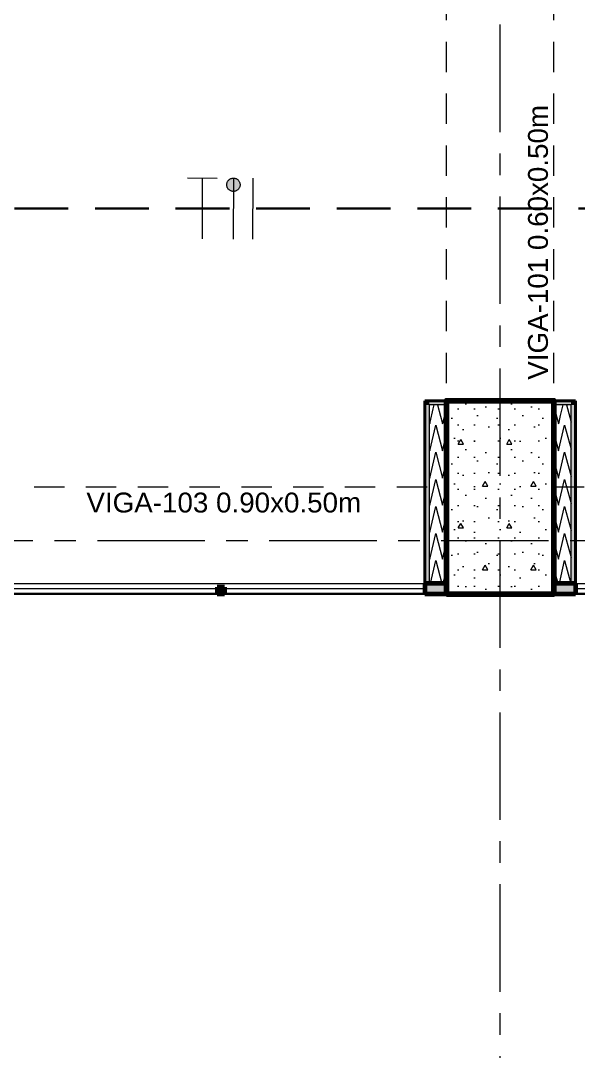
# Model space of a CAD drawing. Header units: inches. Extents: x -19 to 5698, y -728 to 92.
# Drawn here: x 220.088 to 222.684, y 27.573 to 32.368 of the extents above; entities that cross this region are included whole.
import ezdxf

# ---------------------------------------------------------------- set-up
doc = ezdxf.new("R2010")
doc.units = ezdxf.units.IN
doc.header["$MEASUREMENT"] = 0
doc.set_wipeout_variables(frame=1)
for name, pattern in [('HIDDEN', [0.375, 0.25, -0.125]), ('Hidden Line', [0.195611, 0.141111, -0.0545]), ('Punto & Raya', [0.65, 0.5, -0.075, 0, -0.075]), ('RAYITAS', [0.375, 0.25, -0.125]), ('Wipeout_Contour', [1, 0, -1])]:
    doc.linetypes.add(name, pattern=pattern)
doc.layers.get('0').update_dxf_attribs({"color": 61})
for name, color, linetype, lineweight in [('00 conduct tomacorr', 120, 'HIDDEN', 30), ('T-TECHO-E', 150, 'Continuous', 20), ('TOMACORRIENTE', 22, 'RAYITAS', 9)]:
    doc.layers.add(name, color=color, linetype=linetype, lineweight=lineweight)
for name, color, linetype in [('02 _ ARQ _ ALB _ Ejes Generales', 251, 'Continuous'), ('02 _ ARQ _ ZON _ Espacio.3D', 7, 'Continuous'), ('08 _ STR _ EXT _ 06 Columnas', 7, 'Continuous'), ('08 _ STR _ EXT _ 09 Vigas', 251, 'Continuous'), ('Acabado - Muros', 7, 'Continuous'), ('Estructura - 04 MURO', 7, 'Continuous'), ('Notas - Etiquetas', 7, 'Continuous')]:
    doc.layers.add(name, color=color, linetype=linetype)
doc.styles.add('Estilo_Generado_4', font='swisse.ttf')
doc.dimstyles.new('Estilo_Generado__8', dxfattribs={"dimtxt": 0.18, "dimasz": 0.0912, "dimexe": 0.18, "dimexo": 0.0625, "dimgap": 0, "dimtad": 0, "dimtih": 1, "dimtoh": 1, "dimdec": 4, "dimzin": 0, "dimdsep": 46, "dimcen": 0.09, "dimadec": 0, "dimazin": 0, "dimtfac": 1, "dimtdec": 4, "dimtmove": 0, "dimatfit": 3, "dimldrblk": 'ARROWHEAD_5', "dimfxl": 1, "dimtolj": 1, "dimtzin": 0, "dimarcsym": 0})

# ---------------------------------------------------------------- blocks, each defined once
blk = doc.blocks.new('*X130', base_point=(1608.118, 0))
at = {"layer": 'Estructura - 04 MURO', "color": 9, "linetype": 'Continuous', "lineweight": 5}
for p, q in [((1645.112, 30.5), (1645.1264, 30.5617)), ((1645.1607, 30.5273), (1645.168, 30.5)), ((1645.172, 30.5), (1645.1751, 30.513)), ((1645.108, 30.5), (1645.108, 30.5))]:
    blk.add_line(p, q, dxfattribs=at)
blk = doc.blocks.new('*X131', base_point=(1608.118, 0))
at = {"layer": 'Estructura - 04 MURO', "color": 9, "linetype": 'Continuous', "lineweight": 5}
for p, q in [((1645.1264, 30.5617), (1645.1306, 30.58)), ((1645.1466, 30.58), (1645.1607, 30.5273)), ((1645.1751, 30.513), (1645.188, 30.5688))]:
    blk.add_line(p, q, dxfattribs=at)
blk = doc.blocks.new('*X132', base_point=(1608.118, 0))
at = {"layer": 'Estructura - 04 MURO', "color": 9, "linetype": 'Continuous', "lineweight": 5}
for p, q in [((1645.108, 30.5), (1645.1102, 30.492)), ((1645.1102, 30.492), (1645.112, 30.5)), ((1645.1102, 30.366), (1645.138, 30.4859)), ((1645.138, 30.4859), (1645.1702, 30.366)), ((1645.168, 30.5), (1645.1702, 30.492)), ((1645.1702, 30.492), (1645.172, 30.5)), ((1645.1702, 30.366), (1645.188, 30.4428)), ((1645.108, 30.374), (1645.1102, 30.366)), ((1645.1102, 30.24), (1645.138, 30.3599)), ((1645.138, 30.3599), (1645.1702, 30.24)), ((1645.1702, 30.24), (1645.188, 30.3168)), ((1645.108, 30.248), (1645.1102, 30.24)), ((1645.1102, 30.114), (1645.138, 30.2339)), ((1645.138, 30.2339), (1645.1702, 30.114)), ((1645.1702, 30.114), (1645.188, 30.1908)), ((1645.108, 30.122), (1645.1102, 30.114)), ((1645.1102, 29.988), (1645.138, 30.1079)), ((1645.138, 30.1079), (1645.1702, 29.988)), ((1645.1702, 29.988), (1645.188, 30.0648)), ((1645.108, 29.996), (1645.1102, 29.988)), ((1645.1102, 29.862), (1645.138, 29.9819)), ((1645.138, 29.9819), (1645.1702, 29.862)), ((1645.1702, 29.862), (1645.188, 29.9388)), ((1645.108, 29.87), (1645.1102, 29.862)), ((1645.1134, 29.75), (1645.138, 29.8559)), ((1645.138, 29.8559), (1645.1664, 29.75)), ((1645.1734, 29.75), (1645.188, 29.8128))]:
    blk.add_line(p, q, dxfattribs=at)
blk = doc.blocks.new('*X133', base_point=(1608.118, 0))
at = {"layer": 'Estructura - 04 MURO', "color": 9, "linetype": 'Continuous', "lineweight": 5}
for p, q in [((1645.7511, 30.5631), (1645.768, 30.5)), ((1645.7038, 30.5158), (1645.708, 30.5)), ((1645.712, 30.5), (1645.7193, 30.5313))]:
    blk.add_line(p, q, dxfattribs=at)
blk = doc.blocks.new('*X134', base_point=(1608.118, 0))
at = {"layer": 'Estructura - 04 MURO', "color": 9, "linetype": 'Continuous', "lineweight": 5}
for p, q in [((1645.688, 30.5747), (1645.7038, 30.5158)), ((1645.7193, 30.5313), (1645.7306, 30.58)), ((1645.7466, 30.58), (1645.7511, 30.5631))]:
    blk.add_line(p, q, dxfattribs=at)
blk = doc.blocks.new('*X135', base_point=(1608.118, 0))
at = {"layer": 'Estructura - 04 MURO', "color": 9, "linetype": 'Continuous', "lineweight": 5}
for p, q in [((1645.708, 30.5), (1645.7102, 30.492)), ((1645.7102, 30.492), (1645.712, 30.5)), ((1645.7102, 30.366), (1645.738, 30.4859)), ((1645.738, 30.4859), (1645.768, 30.374)), ((1645.688, 30.4487), (1645.7102, 30.366)), ((1645.7102, 30.24), (1645.738, 30.3599)), ((1645.738, 30.3599), (1645.768, 30.248)), ((1645.688, 30.3227), (1645.7102, 30.24)), ((1645.7102, 30.114), (1645.738, 30.2339)), ((1645.738, 30.2339), (1645.768, 30.122)), ((1645.688, 30.1967), (1645.7102, 30.114)), ((1645.688, 30.0707), (1645.7102, 29.988)), ((1645.7102, 29.988), (1645.738, 30.1079)), ((1645.738, 30.1079), (1645.768, 29.996)), ((1645.7102, 29.862), (1645.738, 29.9819)), ((1645.738, 29.9819), (1645.768, 29.87)), ((1645.688, 29.9447), (1645.7102, 29.862)), ((1645.7134, 29.75), (1645.738, 29.8559)), ((1645.738, 29.8559), (1645.7664, 29.75)), ((1645.688, 29.8187), (1645.7064, 29.75))]:
    blk.add_line(p, q, dxfattribs=at)
blk = doc.blocks.new('ARROWHEAD_5')
at = {"linetype": 'Continuous', "lineweight": 0}
blk.add_hatch(color=0, dxfattribs=at).paths.add_polyline_path([(-1, 0.2679), (0, 0), (-1, -0.2679)])
at = {"color": 0, "linetype": 'Continuous', "lineweight": 0}
blk.add_line((0, 0), (-1, 0), dxfattribs=at)
blk = doc.blocks.new('a')
at = {"layer": 'TOMACORRIENTE', "ltscale": 0.05}
h = blk.add_hatch(color=4, dxfattribs=at)
edge = h.paths.add_edge_path()
edge.add_arc((0, 0.0752), 0.0211, 0, 360)
at = {"layer": 'TOMACORRIENTE', "color": 4}
for p, q in [((-0.1455, 0.0963), (-0.0515, 0.0963)), ((-0.0985, 0.0963), (-0.0985, -0.0966)), ((0, 0.0963), (0, -0.0963)), ((0.0623, -0.0963), (0.0623, 0.0963))]:
    blk.add_line(p, q, dxfattribs=at)
blk.add_circle((0, 0.0752), 0.0211, dxfattribs=at)
blk = doc.blocks.new('CABLE 3FACE')
at = {"layer": 'T-TECHO-E', "rotation": 59.94170052614085}
blk.add_blockref('a', (0, 0), dxfattribs=at)

msp = doc.modelspace()

# ---------------------------------------------------------------- hatches: boundary and pattern name
at = {"layer": '08 _ STR _ EXT _ 06 Columnas', "linetype": 'Continuous', "lineweight": 9}
h = msp.add_hatch(dxfattribs=at)
h.set_pattern_fill('HORMIGÓN_EN_MASA_0002', style=0, pattern_type=2)
h.set_pattern_definition([(0, (185.00004, 1e-08), (0, 0.3897114), [0.024375, -0.200625]), (0, (185.11254, 0.19486), (0, 0.3897114), [0.024375, -0.200625]), (60, (185.00004, 1e-08), (-0.3375, 0.1948557), [0.024375, -0.200625]), (60, (185.22504, 1e-08), (-0.3375, 0.1948557), [0.024375, -0.200625]), (120, (185.0244, 1e-08), (0.3375, 0.1948557), [0.024375, -0.200625]), (120, (185.2494, 1e-08), (0.3375, 0.1948557), [0.024375, -0.200625]), (0, (185.00004, 0.0375), (0, 0.075), [0, -0.075, 0, -0.1125]), (45, (185.03754, 0.0375), (-0.05303301, 0.05303301), [0, -0.05625, 0, -0.09375])])
h.paths.add_polyline_path([(222.07, 29.7), (222.57, 29.7), (222.57, 30.6), (222.07, 30.6)])
at = {"layer": 'Estructura - 04 MURO', "linetype": 'Continuous', "lineweight": 9}
for points in [[(221.99, 30.58), (221.97, 30.6), (221.97, 30.58)], [(221.99, 30.6), (221.97, 30.6), (221.99, 30.58)], [(221.99, 30.58), (222.07, 30.58), (222.07, 30.6), (221.99, 30.6)], [(222.65, 30.6), (222.57, 30.6), (222.57, 30.58), (222.65, 30.58)], [(222.65, 30.58), (222.67, 30.58), (222.67, 30.6)], [(222.65, 30.58), (222.67, 30.6), (222.65, 30.6)]]:
    msp.add_hatch(color=250, dxfattribs=at).paths.add_polyline_path(points)

# ---------------------------------------------------------------- linework, layer by layer
at = {"layer": '00 conduct tomacorr'}
msp.add_line((230.0597, 31.4939), (218.5049, 31.4939, 0.0001), dxfattribs=at)
at = {"layer": '02 _ ARQ _ ALB _ Ejes Generales', "color": 251, "linetype": 'Punto & Raya', "lineweight": 13, "true_color": 0x636466}
for p, q in [((222.32, 3.05), (222.32, 44.9)), ((190.8454, 29.95), (239.57, 29.95))]:
    msp.add_line(p, q, dxfattribs=at)
at = {"layer": '02 _ ARQ _ ZON _ Espacio.3D', "color": 254, "linetype": 'Continuous', "lineweight": 0, "flags": 128}
for points in [[(208.07, 30.8001), (208.57, 30.8001), (208.57, 30.2), (209.17, 30.2), (209.17, 29.75), (215.07, 29.75), (215.07, 30.2), (215.07, 30.6), (215.57, 30.6), (215.57, 30.2), (215.57, 29.75), (222.07, 29.75), (222.07, 30.6), (222.57, 30.6), (222.57, 29.75), (228.47, 29.75), (228.47, 30.2), (229.07, 30.2), (229.07, 31), (229.57, 31)], [(205.07, 17.4), (229.57, 17.4), (229.57, 16.25), (230.77, 16.25), (230.77, 15.5372), (232.42, 15.5372), (232.42, 15.1499), (233.32, 15.1499), (233.3204, 17.1), (232.82, 17.1), (232.82, 19.05), (230.67, 19.05), (230.67, 20.35), (231.67, 20.35), (231.67, 22.25), (231.17, 22.25), (231.17, 22.7), (231.67, 22.7), (231.67, 24.4), (231.17, 24.4), (231.17, 24.85), (231.67, 24.85), (231.67, 29.7), (208.07, 29.7)]]:
    msp.add_lwpolyline(points, dxfattribs=at)
at = {"layer": '08 _ STR _ EXT _ 06 Columnas', "color": 7, "linetype": 'Continuous', "lineweight": 80, "flags": 128}
msp.add_lwpolyline([(222.07, 29.7), (222.57, 29.7), (222.57, 30.6), (222.07, 30.6)], close=True, dxfattribs=at)
at = {"layer": '08 _ STR _ EXT _ 09 Vigas', "color": 251, "linetype": 'Hidden Line', "lineweight": 13, "true_color": 0x636466}
for p, q in [((222.07, 30.2), (222.07, 39.4)), ((222.57, 30.2), (222.57, 39.4)), ((215.57, 30.2), (222.07, 30.2)), ((222.57, 30.2), (229.07, 30.2)), ((222.57, 29.7), (222.07, 29.7))]:
    msp.add_line(p, q, dxfattribs=at)
at = {"layer": 'Acabado - Muros', "color": 7, "linetype": 'Continuous', "lineweight": 60}
for p, q in [((222.07, 29.75), (222.07, 29.7)), ((222.57, 29.75), (222.57, 29.7))]:
    msp.add_line(p, q, dxfattribs=at)
at = {"layer": 'Estructura - 04 MURO', "color": 143, "linetype": 'Continuous', "lineweight": 5}
for p, q in [((221.99, 30.58), (221.99, 30.5)), ((222.07, 30.58), (221.99, 30.58)), ((221.99, 30.58), (221.99, 30.5)), ((222.65, 30.58), (222.57, 30.58)), ((222.65, 30.5), (222.65, 30.58)), ((222.65, 30.5), (222.65, 30.58))]:
    msp.add_line(p, q, dxfattribs=at)
at = {"layer": 'Estructura - 04 MURO', "color": 7, "linetype": 'Continuous', "lineweight": 40, "flags": 128}
for points in [[(221.97, 30.6), (221.97, 30.58)], [(222.07, 30.6), (221.97, 30.6)], [(222.67, 30.6), (222.57, 30.6)], [(222.67, 30.6), (222.67, 30.58)]]:
    msp.add_lwpolyline(points, dxfattribs=at)

# ---------------------------------------------------------------- block references
at = {"layer": '00 conduct tomacorr', "xscale": 1.47256122672843, "yscale": 1.47256122672843, "zscale": 1.47256122672843, "rotation": 299.7894777823319}
msp.add_blockref('CABLE 3FACE', (221.0782, 31.4939, 0.0001), dxfattribs=at)
at = {"layer": 'Estructura - 04 MURO', "color": 7, "lineweight": 80}
for name in ['*X130', '*X131', '*X134', '*X133']:
    msp.add_blockref(name, (185, 0), dxfattribs=at)

# ---------------------------------------------------------------- texts
at = {"layer": 'Notas - Etiquetas', "color": 171, "linetype": 'Continuous', "lineweight": 13, "insert": (222.5434, 30.6975), "char_height": 0.0925, "attachment_point": 7, "rotation": 90, "style": 'Estilo_Generado_4'}
msp.add_mtext('\\A1;{\\pql;\\fSwis721 Ex BT|b0|i0|c0|p34;VIGA-101\\fSwis721 Ex BT|b0|i0|c0|p34; \\fSwis721 Ex BT|b0|i0|c0|p34;0.60\\fSwis721 Ex BT|b0|i0|c0|p34;x\\fSwis721 Ex BT|b0|i0|c0|p34;0.50\\fSwis721 Ex BT|b0|i0|c0|p34;m}', dxfattribs=at)
at = {"layer": 'Notas - Etiquetas', "color": 171, "linetype": 'Continuous', "lineweight": 13, "insert": (220.3946, 30.1724), "char_height": 0.0925, "attachment_point": 1, "style": 'Estilo_Generado_4'}
msp.add_mtext('\\A1;{\\pql;\\fSwis721 Ex BT|b0|i0|c0|p34;VIGA-103\\fSwis721 Ex BT|b0|i0|c0|p34; \\fSwis721 Ex BT|b0|i0|c0|p34;0.90\\fSwis721 Ex BT|b0|i0|c0|p34;x\\fSwis721 Ex BT|b0|i0|c0|p34;0.50\\fSwis721 Ex BT|b0|i0|c0|p34;m}', dxfattribs=at)

# ---------------------------------------------------------------- next in the draw order: wipeouts: each hides what was drawn before it
at = {"color": 254, "linetype": 'Wipeout_Contour', "lineweight": 0, "ltscale": 9861.129902}
msp.add_wipeout([(218.87, 29.75), (218.87, 29.7), (221.0035, 29.7), (221.0035, 29.733), (221.02, 29.733), (221.02, 29.75)], dxfattribs=at).dxf.layer = 'Acabado - Muros'
at = {"color": 254, "linetype": 'Wipeout_Contour', "lineweight": 0, "ltscale": 9879.14635}
msp.add_wipeout([(222.67, 29.75), (222.67, 29.7), (223.6035, 29.7), (223.6035, 29.733), (223.62, 29.733), (223.62, 29.75)], dxfattribs=at).dxf.layer = 'Acabado - Muros'

# ---------------------------------------------------------------- next in the draw order: hatches: boundary and pattern name
at = {"layer": 'Estructura - 04 MURO', "linetype": 'Continuous', "lineweight": 9}
msp.add_hatch(color=250, dxfattribs=at).paths.add_polyline_path([(222.65, 30.58), (222.65, 29.75), (222.67, 29.75), (222.67, 30.58)])

# ---------------------------------------------------------------- next in the draw order: linework, layer by layer
at = {"layer": 'Acabado - Muros', "color": 7, "linetype": 'Continuous', "lineweight": 60}
msp.add_line((222.67, 29.75), (222.57, 29.75), dxfattribs=at)
at = {"layer": 'Acabado - Muros', "color": 251, "linetype": 'Continuous', "lineweight": 13, "flags": 128}
for points in [[(222.67, 29.75), (223.62, 29.75), (225.77, 29.75)], [(222.67, 29.7), (223.6035, 29.7)]]:
    msp.add_lwpolyline(points, dxfattribs=at)
at = {"layer": 'Estructura - 04 MURO', "color": 143, "linetype": 'Continuous', "lineweight": 5}
msp.add_line((222.65, 29.75), (222.65, 30.5), dxfattribs=at)
at = {"layer": 'Estructura - 04 MURO', "color": 7, "linetype": 'Continuous', "lineweight": 40, "flags": 128}
for points in [[(222.67, 29.75), (222.67, 30.58)], [(222.67, 29.75), (222.65, 29.75)]]:
    msp.add_lwpolyline(points, dxfattribs=at)
at = {"layer": 'Estructura - 04 MURO', "color": 143, "linetype": 'Continuous', "lineweight": 5, "flags": 128}
msp.add_lwpolyline([(222.65, 29.75), (222.57, 29.75)], dxfattribs=at)

# ---------------------------------------------------------------- next in the draw order: block references
at = {"layer": 'Estructura - 04 MURO', "color": 7, "lineweight": 80}
msp.add_blockref('*X135', (185, 0), dxfattribs=at)

# ---------------------------------------------------------------- next in the draw order: wipeouts: each hides what was drawn before it
at = {"color": 254, "linetype": 'Wipeout_Contour', "lineweight": 0, "ltscale": 9869.344482}
msp.add_wipeout([(221.02, 29.733), (221.0365, 29.733), (221.0365, 29.7), (221.97, 29.7), (221.97, 29.75), (221.02, 29.75)], dxfattribs=at).dxf.layer = 'Acabado - Muros'

# ---------------------------------------------------------------- next in the draw order: hatches: boundary and pattern name
at = {"layer": 'Estructura - 04 MURO', "linetype": 'Continuous', "lineweight": 9}
msp.add_hatch(color=250, dxfattribs=at).paths.add_polyline_path([(221.97, 30.58), (221.97, 29.75), (221.99, 29.75), (221.99, 30.58)])

# ---------------------------------------------------------------- next in the draw order: linework, layer by layer
at = {"layer": 'Acabado - Muros', "color": 7, "linetype": 'Continuous', "lineweight": 60}
msp.add_line((222.07, 29.75), (221.97, 29.75), dxfattribs=at)
at = {"layer": 'Acabado - Muros', "color": 251, "linetype": 'Continuous', "lineweight": 13, "flags": 128}
for points in [[(218.87, 29.75), (221.02, 29.75), (221.97, 29.75)], [(218.87, 29.7), (221.0035, 29.7)], [(221.0365, 29.7), (221.97, 29.7)]]:
    msp.add_lwpolyline(points, dxfattribs=at)
at = {"layer": 'Estructura - 04 MURO', "color": 143, "linetype": 'Continuous', "lineweight": 5}
msp.add_line((221.99, 30.5), (221.99, 29.75), dxfattribs=at)
at = {"layer": 'Estructura - 04 MURO', "color": 7, "linetype": 'Continuous', "lineweight": 40, "flags": 128}
for points in [[(221.97, 30.58), (221.97, 29.75)], [(221.97, 29.75), (221.99, 29.75)]]:
    msp.add_lwpolyline(points, dxfattribs=at)
at = {"layer": 'Estructura - 04 MURO', "color": 143, "linetype": 'Continuous', "lineweight": 5, "flags": 128}
msp.add_lwpolyline([(221.99, 29.75), (222.07, 29.75)], dxfattribs=at)

# ---------------------------------------------------------------- next in the draw order: block references
at = {"layer": 'Estructura - 04 MURO', "color": 7, "lineweight": 80}
msp.add_blockref('*X132', (185, 0), dxfattribs=at)

# ---------------------------------------------------------------- next in the draw order: wipeouts: each hides what was drawn before it
at = {"color": 254, "linetype": 'Wipeout_Contour', "lineweight": 0, "ltscale": 6586.092058}
msp.add_wipeout([(223.6035, 29.705), (223.6035, 29.725), (222.67, 29.725), (222.67, 29.705)], dxfattribs=at).dxf.layer = 'Acabado - Muros'

# ---------------------------------------------------------------- next in the draw order: hatches: boundary and pattern name
at = {"layer": 'Acabado - Muros', "linetype": 'Continuous', "lineweight": 0}
msp.add_hatch(color=254, dxfattribs=at).paths.add_polyline_path([(222.67, 29.7), (222.67, 29.75), (222.57, 29.75), (222.57, 29.7)])

# ---------------------------------------------------------------- next in the draw order: linework, layer by layer
at = {"layer": 'Acabado - Muros', "color": 7, "linetype": 'Continuous', "lineweight": 60}
for p, q in [((222.67, 29.75), (222.67, 29.7)), ((222.67, 29.7), (222.57, 29.7))]:
    msp.add_line(p, q, dxfattribs=at)
at = {"layer": 'Acabado - Muros', "color": 7, "linetype": 'Continuous', "lineweight": 13, "flags": 128}
msp.add_lwpolyline([(223.6035, 29.705), (223.6035, 29.725), (222.67, 29.725), (222.67, 29.705)], close=True, dxfattribs=at)

# ---------------------------------------------------------------- next in the draw order: wipeouts: each hides what was drawn before it
at = {"color": 254, "linetype": 'Wipeout_Contour', "lineweight": 0, "ltscale": 6573.294135}
msp.add_wipeout([(221.0035, 29.705), (221.0035, 29.725), (218.87, 29.725), (218.87, 29.705)], dxfattribs=at).dxf.layer = 'Acabado - Muros'
at = {"color": 254, "linetype": 'Wipeout_Contour', "lineweight": 0, "ltscale": 6579.559123}
msp.add_wipeout([(221.97, 29.705), (221.97, 29.725), (221.0365, 29.725), (221.0365, 29.705)], dxfattribs=at).dxf.layer = 'Acabado - Muros'

# ---------------------------------------------------------------- next in the draw order: hatches: boundary and pattern name
at = {"layer": 'Acabado - Muros', "linetype": 'Continuous', "lineweight": 0}
for points in [[(221.0365, 29.733), (221.0035, 29.733), (221.0035, 29.7), (221.0365, 29.7)], [(221.97, 29.7), (222.07, 29.7), (222.07, 29.75), (221.97, 29.75)]]:
    msp.add_hatch(color=254, dxfattribs=at).paths.add_polyline_path(points)

# ---------------------------------------------------------------- next in the draw order: linework, layer by layer
at = {"layer": '08 _ STR _ EXT _ 09 Vigas', "color": 251, "linetype": 'Hidden Line', "lineweight": 13, "true_color": 0x636466}
msp.add_line((215.57, 29.7), (229.07, 29.7), dxfattribs=at)
at = {"layer": 'Acabado - Muros', "color": 7, "linetype": 'Continuous', "lineweight": 60}
for p, q in [((221.0365, 29.733), (221.0035, 29.733)), ((221.0035, 29.733), (221.0035, 29.7)), ((221.0365, 29.733), (221.0365, 29.7)), ((221.97, 29.75), (221.97, 29.7)), ((221.0365, 29.7), (221.0035, 29.7)), ((222.07, 29.7), (221.97, 29.7))]:
    msp.add_line(p, q, dxfattribs=at)
at = {"layer": 'Acabado - Muros', "color": 7, "linetype": 'Continuous', "lineweight": 13, "flags": 128}
for points in [[(221.0035, 29.705), (221.0035, 29.725), (218.87, 29.725), (218.87, 29.705)], [(221.97, 29.705), (221.97, 29.725), (221.0365, 29.725), (221.0365, 29.705)]]:
    msp.add_lwpolyline(points, close=True, dxfattribs=at)

# ---------------------------------------------------------------- next in the draw order: leaders
at = {"layer": 'Notas - Etiquetas', "color": 144, "linetype": 'Continuous', "lineweight": 13, "annotation_type": 0, "has_hookline": 1, "hookline_direction": 1, "text_width": 1.9482}
msp.add_leader([(224.92, 29.715), (224.92, 29.4182), (222.779, 29.4182)], dimstyle='Estilo_Generado__8', dxfattribs=at)

doc.saveas('drawing.dxf')
